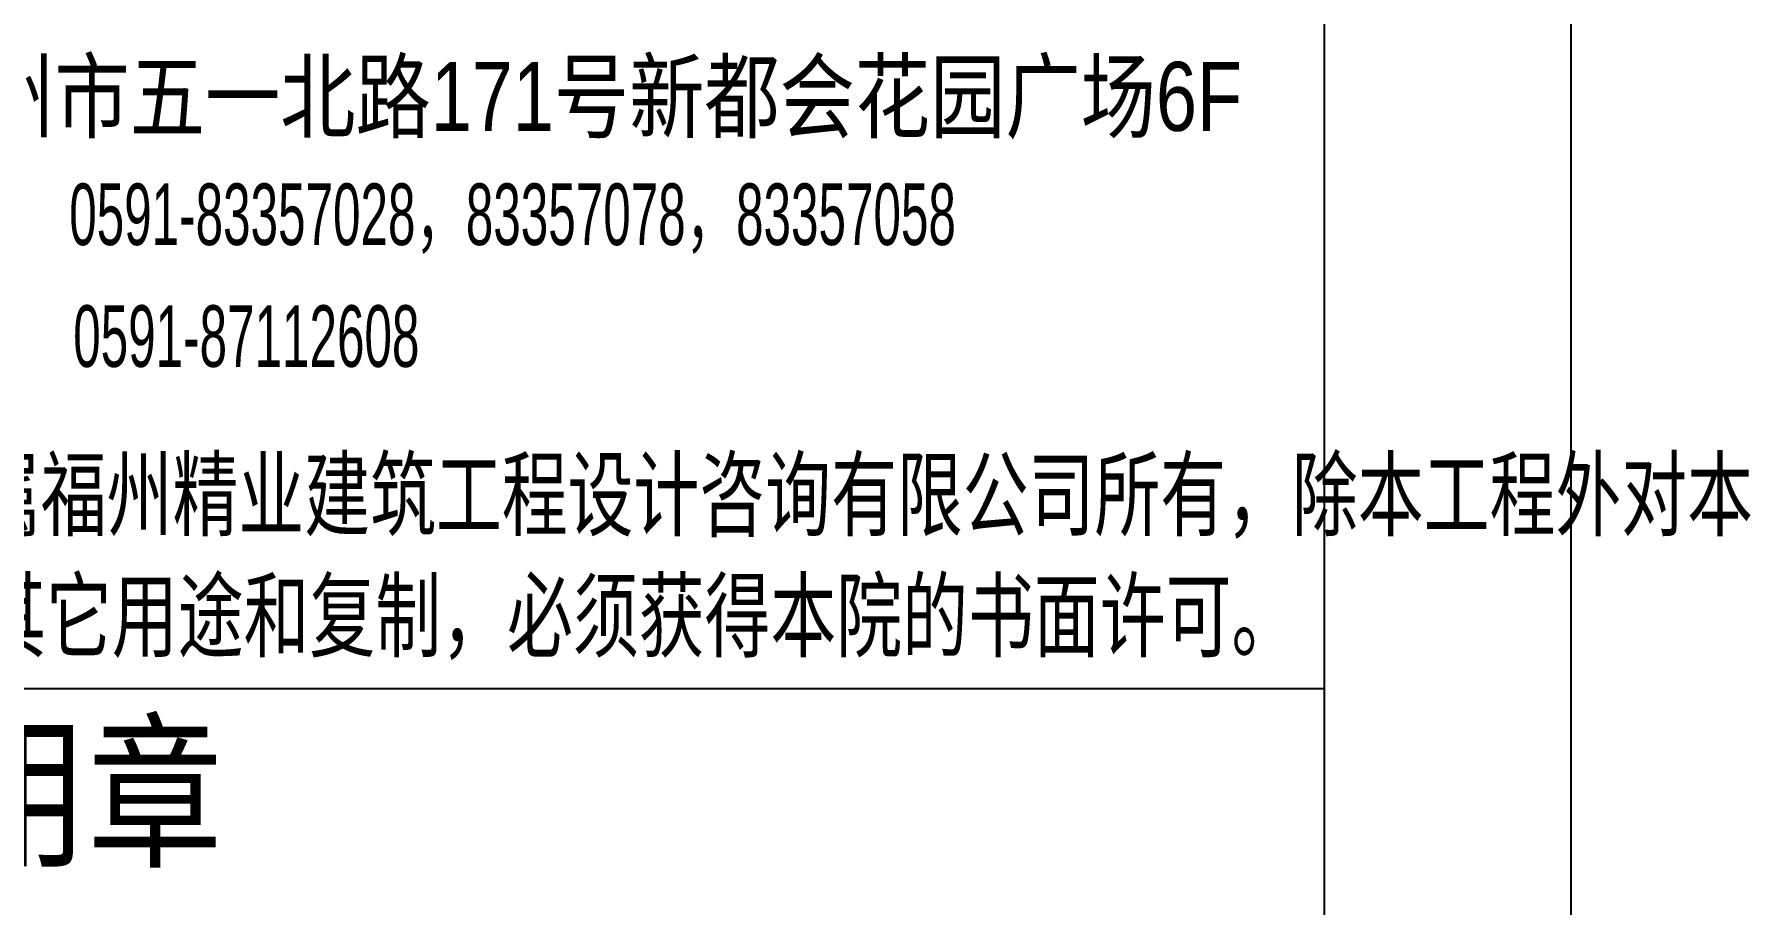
# Model space of a CAD drawing. Extents: x 628064 to 789462, y -248497 to 145317.
# Drawn here: x 735768 to 742735, y -41053 to -37518 of the extents above; entities that cross this region are included whole.
import ezdxf
from ezdxf.enums import TextEntityAlignment as Align

# ---------------------------------------------------------------- set-up
doc = ezdxf.new("R2010")
doc.units = 0
doc.header["$LTSCALE"] = 100
doc.layers.add('PUB_TITLE', color=4, linetype='Continuous')
doc.layers.add('tk图框', color=7, linetype='Continuous')
doc.styles.add('hztxt2', font='hztxt2')
doc.styles.add('tk', font='tk')

# ---------------------------------------------------------------- blocks, each defined once
blk = doc.blocks.new('A$C00BC0004')
at = {"layer": 'tk图框', "color": 2}
for s, height, style, width, p in [('地址：福州市五一北路171号新都会花园广场6F', 280, 'hztxt2', 0.8, (-3509.7, -3059.2)), ('0591-83357028，83357078，83357058', 250, 'tk', 0.6, (-3296.7, -3559)), ('0591-87112608', 250, 'tk', 0.6, (-4377.6, -4037.2))]:
    blk.add_text(s, height=height, dxfattribs=dict(at, style=style, width=width)).set_placement(p, align=Align.MIDDLE)
at = {"layer": 'tk图框', "color": 2, "style": 'hztxt2', "width": 0.7}
for s, p in [('本图版权属福州精业建筑工程设计咨询有限公司所有，除本工程外对本', (-6548.7, -4819.7)), ('图的任何其它用途和复制，必须获得本院的书面许可。', (-6527.3, -5311.9))]:
    blk.add_text(s, height=280, dxfattribs=at).set_placement(p)
blk = doc.blocks.new('A1tk')
at = {"layer": 'PUB_TITLE'}
blk.add_line((-526584.9, -39310.2), (-519584.9, -39310.2), dxfattribs=at)
for points in [[(-602684.9, -92242), (-602684.9, -32842), (-518584.9, -32842), (-518584.9, -92242)], [(-600184.9, -91242), (-519584.9, -91242), (-519584.9, -33842), (-600184.9, -33842)]]:
    blk.add_lwpolyline(points, close=True, dxfattribs=at)
at = {"layer": 'tk图框'}
blk.add_blockref('A$C00BC0004', (-519584.9, -33842), dxfattribs=at)
at = {"layer": 'PUB_TITLE', "style": 'hztxt2', "width": 0.8}
blk.add_text('图纸专用章', height=500, dxfattribs=at).set_placement((-525423, -39721.4), align=Align.MIDDLE)

msp = doc.modelspace()

# ---------------------------------------------------------------- block references
msp.add_blockref('A1tk', (1260590.7, -864.4))

doc.saveas('drawing.dxf')
